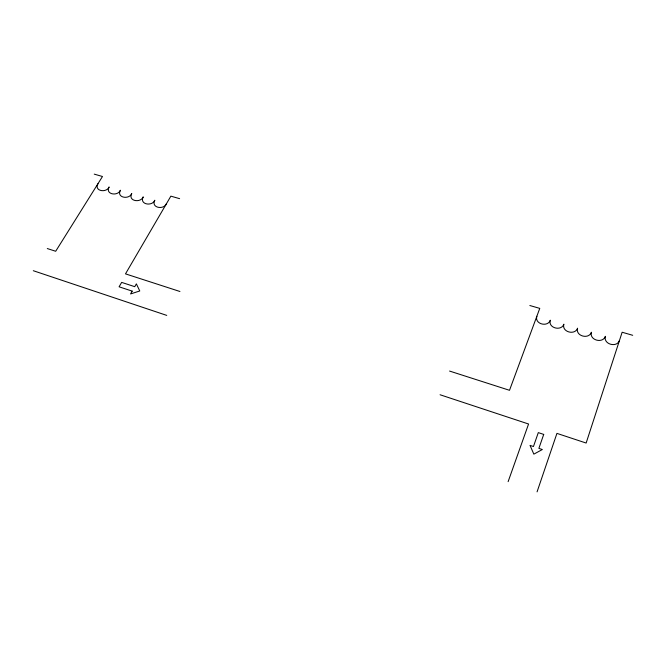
<?xml version="1.0" encoding="UTF-8"?>
<svg xmlns="http://www.w3.org/2000/svg" width="666" height="666" viewBox="0 0 666 666"><rect width="100%" height="100%" fill="white"/><g stroke="black" fill="none" stroke-linecap="round" stroke-linejoin="round"><path stroke-width="1" d="M619.48 340.451C616.874 348.077 603.096 344.28 605.377 336.322C602.78 343.889 589.094 340.16 591.416 332.242C588.827 339.743 575.216 336.08 577.58 328.196C575.008 335.631 561.463 332.034 563.877 324.184C561.296 331.56 547.843 328.03 550.299 320.213C547.735 327.53 534.348 324.059 536.846 316.275M537.062 491.866L556.934 433.383L586.147 443.04L622.144 332.242L632.7 335.298M508.125 481.66L528.571 424.009L440.068 394.755M166.492 203.638C163.878 210.173 150.691 207.942 154.812 200.241C152.198 206.726 139.086 204.529 143.232 196.87C140.634 203.305 127.581 201.157 131.76 193.54C129.171 199.925 116.184 197.81 120.396 190.235C117.815 196.57 104.895 194.489 109.132 186.955C106.56 193.24 93.698 191.2 97.969 183.708M94.247 174.134L102.481 176.498L55.686 251.265L47.286 248.551M179.62 198.668L170.862 196.154L125.491 273.868L179.937 291.492M529.845 305.519L539.76 308.383L509.507 390.301L449.575 371.062M33.3 270.712L166.75 315.393M543.714 434.415L538.886 448.368L542.34 449.533L533.841 454.145L530.019 445.371L533.449 446.528L538.303 432.617L543.714 434.415M132.193 291.125L130.569 293.947L139.768 290.967L136.364 283.874L134.748 286.68L121.662 282.392L119.089 286.805L132.193 291.125"/></g></svg>
